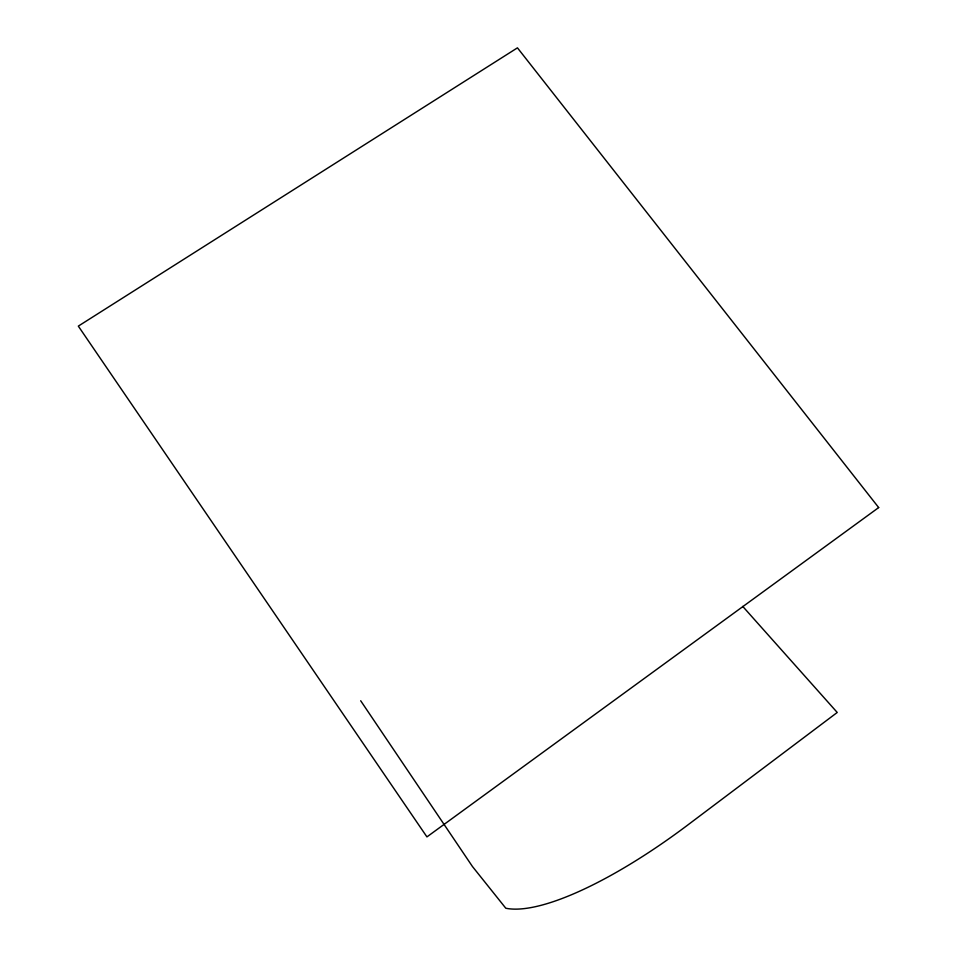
<?xml version="1.0" encoding="UTF-8"?>
<svg xmlns="http://www.w3.org/2000/svg" width="957" height="957" viewBox="0 0 957 957"><rect width="100%" height="100%" fill="white"/><g stroke="black" fill="none" stroke-linecap="round" stroke-linejoin="round"><path stroke-width="1.44" d="M742.74 606.403L837.231 712.463L688.059 824.79A226.833 64.765 -38.9 0 1 505.798 908.229L472.459 866.528L360.681 700.751M878.682 507.569L426.93 836.897L78.318 326.122L517.45 47.85L878.682 507.569"/></g></svg>
